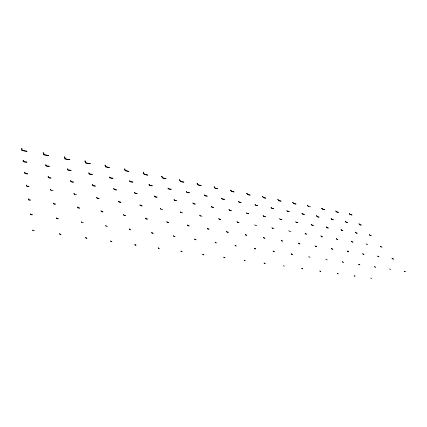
<?xml version="1.0" encoding="UTF-8"?>
<svg xmlns="http://www.w3.org/2000/svg" width="427" height="427" viewBox="0 0 427 427"><rect width="100%" height="100%" fill="white"/><g stroke="black" fill="none" stroke-linecap="round" stroke-linejoin="round"><path stroke-width="0.64" d="M319.796 270.814L320.063 271.289L320.773 271.391L320.069 271.166M337.245 273.296L338.237 273.867L337.56 273.686M370.625 278.041L371.623 278.575M283.261 265.733L284.361 266.186M308.78 256.515L309.116 257.07L310.098 257.155M325.833 259.12L326.207 259.675L327.221 259.829M374.367 266.64L375.579 267.206L374.644 266.944M389.6 268.967L390.758 269.464M236.585 246.011L235.41 245.829L234.973 245.119L235.603 245.819M298.366 242.995L298.841 243.732L300.026 243.924L298.847 243.614M315.041 245.712L315.558 246.443L316.711 246.63L315.537 246.326M362.566 253.542L363.019 254.15L364.076 254.321L363.003 254.028M377.511 255.976L377.996 256.579L379.032 256.75L377.991 256.483M366.126 243.726L366.745 244.49L367.834 244.612M254.786 224.746L255.084 225.339L256.782 225.563M288.801 230.596L289.186 231.188L290.84 231.471M246.347 212.63L246.758 213.377L248.808 213.746L246.795 213.26M295.681 221.613L296.098 222.253L297.987 222.595L296.092 222.125M286.736 210.484L287.179 211.173L289.341 211.578L287.179 211.029M33.012 230.537L32.666 229.998L32.74 230.548L34.384 230.729M158.641 248.354L158.198 247.719L158.481 248.381L159.607 248.493M244.628 260.55L244.169 260.064L244.479 260.571L245.456 260.667M106.142 226.059L105.661 225.451L105.864 226.075L107.508 226.267M354.613 276.146L354.116 275.698L355.152 276.226M81.909 222.344L81.461 221.752L81.626 222.382L83.329 222.563M215.747 242.776L215.117 242.082L215.528 242.798L216.702 242.926M195.219 239.632L194.621 238.944L195.006 239.67L196.212 239.782M74.56 194.317L73.919 193.239L74.207 194.322L76.486 194.648M51.149 190.287L50.567 189.214L50.786 190.303L53.145 190.629M342.94 262.189L342.342 261.644L342.817 262.21L343.762 262.317M404.887 271.631L404.353 271.225L405.597 271.737M200.348 215.902L199.724 215.187L200.146 215.918L202.024 216.195M180.995 212.571L180.343 211.851L180.733 212.587L182.665 212.859M161.016 209.134L160.371 208.419L160.728 209.161L162.714 209.427M272.581 228.285L271.924 227.692L272.373 228.306L274.027 228.53M308.545 206.438L307.146 205.12L308.315 206.465L310.546 206.828M381.21 246.918L380.324 246.165L381.071 246.945L382.144 247.078M59.876 233.734L59.615 233.697L59.753 234.38C62.838 234.359 59.609 234.983 59.876 233.734M85.79 237.417L85.779 238.069C88.795 238.095 85.56 238.672 85.79 237.417M110.817 240.977L110.881 241.629C113.566 241.634 110.662 242.189 110.817 240.977M134.964 244.415L135.097 245.061C137.718 245.082 134.825 245.616 134.964 244.415M180.989 251.081L181.075 251.583L182.185 251.738L180.989 251.081M202.777 254.182L202.916 254.679L203.989 254.834L202.777 254.182M223.849 257.177L224.036 257.673L225.077 257.823L223.849 257.177M301.814 268.257L302.038 268.732L302.77 268.839L301.814 268.257M264.126 263.016L264.276 263.379L265.247 263.518L264.126 263.016M129.226 228.941L129.274 229.646C132.466 229.71 129.167 230.254 129.226 228.941M151.793 232.389L151.911 233.099C155.028 233.19 151.745 233.681 151.793 232.389M173.624 235.731L173.81 236.435C176.874 236.574 173.527 236.964 173.624 235.731M30.707 213.991L30.53 214.589C34.923 214.578 30.477 215.432 30.707 213.991M56.594 217.946L56.535 218.549C60.794 218.576 56.401 219.393 56.594 217.946M254.487 248.21L254.684 248.77L255.821 248.941L254.487 248.21M273.131 251.06L273.376 251.62L274.481 251.786L273.131 251.06M291.219 253.83L291.508 254.385L292.58 254.551L291.219 253.83M358.728 264.249L358.958 264.671L359.913 264.815L358.728 264.249M28.481 198.907L28.481 199.831C33.53 199.969 27.814 200.909 28.481 198.907M53.631 203.124L53.556 203.903C58.296 203.973 53.311 204.853 53.631 203.124M77.746 207.052L77.783 207.837C82.39 207.938 77.447 208.776 77.746 207.052M101.087 210.853L101.204 211.637C105.629 211.781 100.852 212.539 101.087 210.853M123.675 214.535L123.867 215.32C128.105 215.507 123.51 216.174 123.675 214.535M245.392 234.364L245.712 235.101C248.503 235.25 245.498 235.555 245.392 234.364M263.566 237.321L263.939 238.063C266.635 238.207 263.742 238.522 263.566 237.321M281.217 240.198L281.644 240.935C284.307 241.1 281.393 241.372 281.217 240.198M145.778 218.24L145.506 218.197L145.799 218.88C149.808 218.992 145.783 219.558 145.778 218.24M166.925 221.682L167.042 222.328C170.837 222.478 167.048 223.049 166.925 221.682M187.421 225.024L187.629 225.669C191.365 225.851 187.517 226.379 187.421 225.024M207.319 228.264L207.581 228.909C211.269 229.15 207.341 229.534 207.319 228.264M226.62 231.402L226.934 232.053C230.484 232.283 226.78 232.715 226.62 231.402M331.443 248.471L331.816 249.085L332.937 249.267L331.443 248.471M347.215 251.044L347.631 251.652L348.72 251.829L347.215 251.044M392.066 258.346L392.584 258.949L393.593 259.114L392.066 258.346M26.65 185.099L26.586 186.156C32.607 186.327 25.967 187.442 26.65 185.099M305.134 233.227L305.54 233.991C308.278 234.193 305.369 234.343 305.134 233.227M320.981 235.955L321.456 236.723C324.178 236.942 321.179 237.06 320.981 235.955M336.417 238.613L336.951 239.376C339.625 239.6 336.577 239.723 336.417 238.613M351.464 241.202L352.04 241.965C354.693 242.205 351.624 242.29 351.464 241.202M96.961 197.509L96.63 197.455L96.87 198.208C102.069 198.293 97.009 199.206 96.961 197.509M118.813 201.266L118.546 201.224L118.829 201.971C123.83 202.11 118.903 202.937 118.813 201.266M139.992 204.912L140.104 205.622C144.977 205.782 140.077 206.583 139.992 204.912M218.795 218.56L218.992 219.152C223.156 219.366 219.11 219.889 218.795 218.56M237.049 221.698L237.295 222.291C241.351 222.542 237.391 223.022 237.049 221.698M24.921 172.268L24.654 172.22L24.825 173.442C31.795 173.661 24.136 174.958 24.921 172.268M48.198 176.474L48.214 177.648C54.95 177.888 47.557 179.116 48.198 176.474M70.749 180.552L70.871 181.726C77.372 182.019 70.225 183.103 70.749 180.552M92.606 184.501L92.83 185.681C99.112 186.033 92.131 186.967 92.606 184.501M113.801 188.334L114.121 189.508C120.158 189.892 113.475 190.762 113.801 188.334M326.319 226.902L326.874 227.794L328.368 228.061L326.986 227.644L326.319 226.902M341.056 229.566L341.675 230.457C344.824 230.74 341.312 230.836 341.056 229.566M355.424 232.16L356.107 233.051C359.208 233.345 355.659 233.425 355.424 232.16M369.435 234.69L370.177 235.587C373.273 235.907 369.633 235.939 369.435 234.69M134.783 192.492L134.43 192.428L134.772 193.228C140.398 193.426 134.964 194.248 134.783 192.492M154.729 196.094L154.435 196.041L154.814 196.831C160.194 197.05 155.006 197.861 154.729 196.094M174.099 199.585L174.275 200.332C179.559 200.615 174.296 201.282 174.099 199.585M192.935 202.985L193.175 203.732C198.155 204.005 193.351 204.73 192.935 202.985M211.242 206.289L211.541 207.042C216.452 207.399 211.509 207.906 211.242 206.289M229.037 209.502L229.395 210.255C234.177 210.596 229.379 211.125 229.037 209.502M263.192 215.667L263.651 216.414C268.268 216.884 263.454 217.156 263.192 215.667M279.738 218.736L280.091 219.377C284.43 219.724 280.251 220.129 279.738 218.736M311.23 224.421L311.683 225.061C315.921 225.456 311.646 225.744 311.23 224.421M23.309 160.504L23.021 160.451L23.181 161.593C31.918 161.854 22.861 163.573 23.309 160.504M45.833 164.753L45.812 165.841C54.32 166.13 45.422 167.747 45.833 164.753M67.674 168.873L67.76 169.967C75.953 170.298 67.423 171.782 67.674 168.873M88.869 172.866L89.051 173.965C96.988 174.317 88.72 175.721 88.869 172.866M316.711 215.832L316.418 215.774L317.341 216.836L319.102 217.167L317.474 216.686L316.711 215.832M331.16 218.555L331.864 219.563C336.038 220.028 331.277 219.99 331.16 218.555M345.262 221.213L346.03 222.227C350.129 222.697 345.416 222.659 345.262 221.213M359.022 223.812L359.854 224.821C363.953 225.339 359.107 225.216 359.022 223.812M109.84 177.168L109.435 177.093L109.718 177.845C116.955 178.112 110.347 179.281 109.84 177.168M129.803 180.931L129.461 180.867L129.781 181.614C136.619 181.923 130.491 183.044 129.803 180.931M149.199 184.581L148.911 184.528L149.269 185.275C156.063 185.638 149.744 186.604 149.199 184.581M168.051 188.131L168.211 188.83C174.867 189.182 168.628 190.164 168.051 188.131M186.407 191.59L186.626 192.289C193.089 192.716 186.935 193.522 186.407 191.59M204.255 194.952L204.533 195.651C210.671 196.073 205.008 196.922 204.255 194.952M221.629 198.219L221.955 198.923C228.029 199.398 222.227 200.092 221.629 198.219M238.661 201.427L238.917 202.11C244.052 202.505 239.184 202.99 238.661 201.427M255.1 204.522L255.426 205.211C260.459 205.606 255.65 206.097 255.1 204.522M271.113 207.538L271.508 208.232C276.456 208.702 271.599 209.049 271.113 207.538M301.969 213.351L302.449 214.044C307.259 214.53 302.471 214.834 301.969 213.351M105.464 165.249L104.919 165.142L105.586 166.904L109.531 167.672L106.088 166.727L105.464 165.249M124.817 169.049L124.337 168.959L125.095 170.709L128.927 171.457L125.527 170.544L124.817 169.049M143.643 172.748L143.221 172.663L144.059 174.413L147.79 175.139L144.454 174.269L143.643 172.748M161.956 176.34L161.593 176.271L162.511 178.011C170.965 178.737 161.924 179.586 161.956 176.34M179.772 179.842L179.468 179.778L180.461 181.512C188.723 182.334 179.815 182.996 179.772 179.842M197.125 183.247L197.931 184.923C206.033 185.772 197.237 186.364 197.125 183.247M214.418 186.941L214.039 186.866L214.941 188.243L217.626 188.766L215.203 188.083L214.418 186.941M230.884 190.17L230.559 190.106L231.514 191.477C237.625 192.086 231.066 192.428 230.884 190.17M246.939 193.314L246.657 193.26L247.66 194.627C253.659 195.299 247.089 195.513 246.939 193.314M262.584 196.383L263.4 197.701C269.293 198.39 262.754 198.544 262.584 196.383M277.844 199.377L278.746 200.695C284.638 201.405 277.966 201.501 277.844 199.377M292.751 202.297L293.712 203.615C299.541 204.357 292.837 204.362 292.751 202.297M321.942 208.296L321.664 208.243L322.566 209.246L324.814 209.684L322.716 209.118L321.942 208.296M335.787 211.007L336.476 211.957C341.536 212.513 336.311 212.667 335.787 211.007M349.313 213.655L350.06 214.61C355.067 215.187 349.793 215.288 349.313 213.655M26.928 151.313L22.311 150.379L21.958 148.516L21.35 148.393L21.644 150.523L26.928 151.313M48.683 155.588L44.173 154.681L43.671 152.781L43.138 152.679L43.57 154.798L48.683 155.588M69.804 159.73L65.347 158.823L64.76 156.928L64.285 156.837L64.845 158.951L69.804 159.73M90.321 163.76L85.934 162.868L85.235 160.952L84.829 160.872L85.512 162.986L90.321 163.76"/></g></svg>
